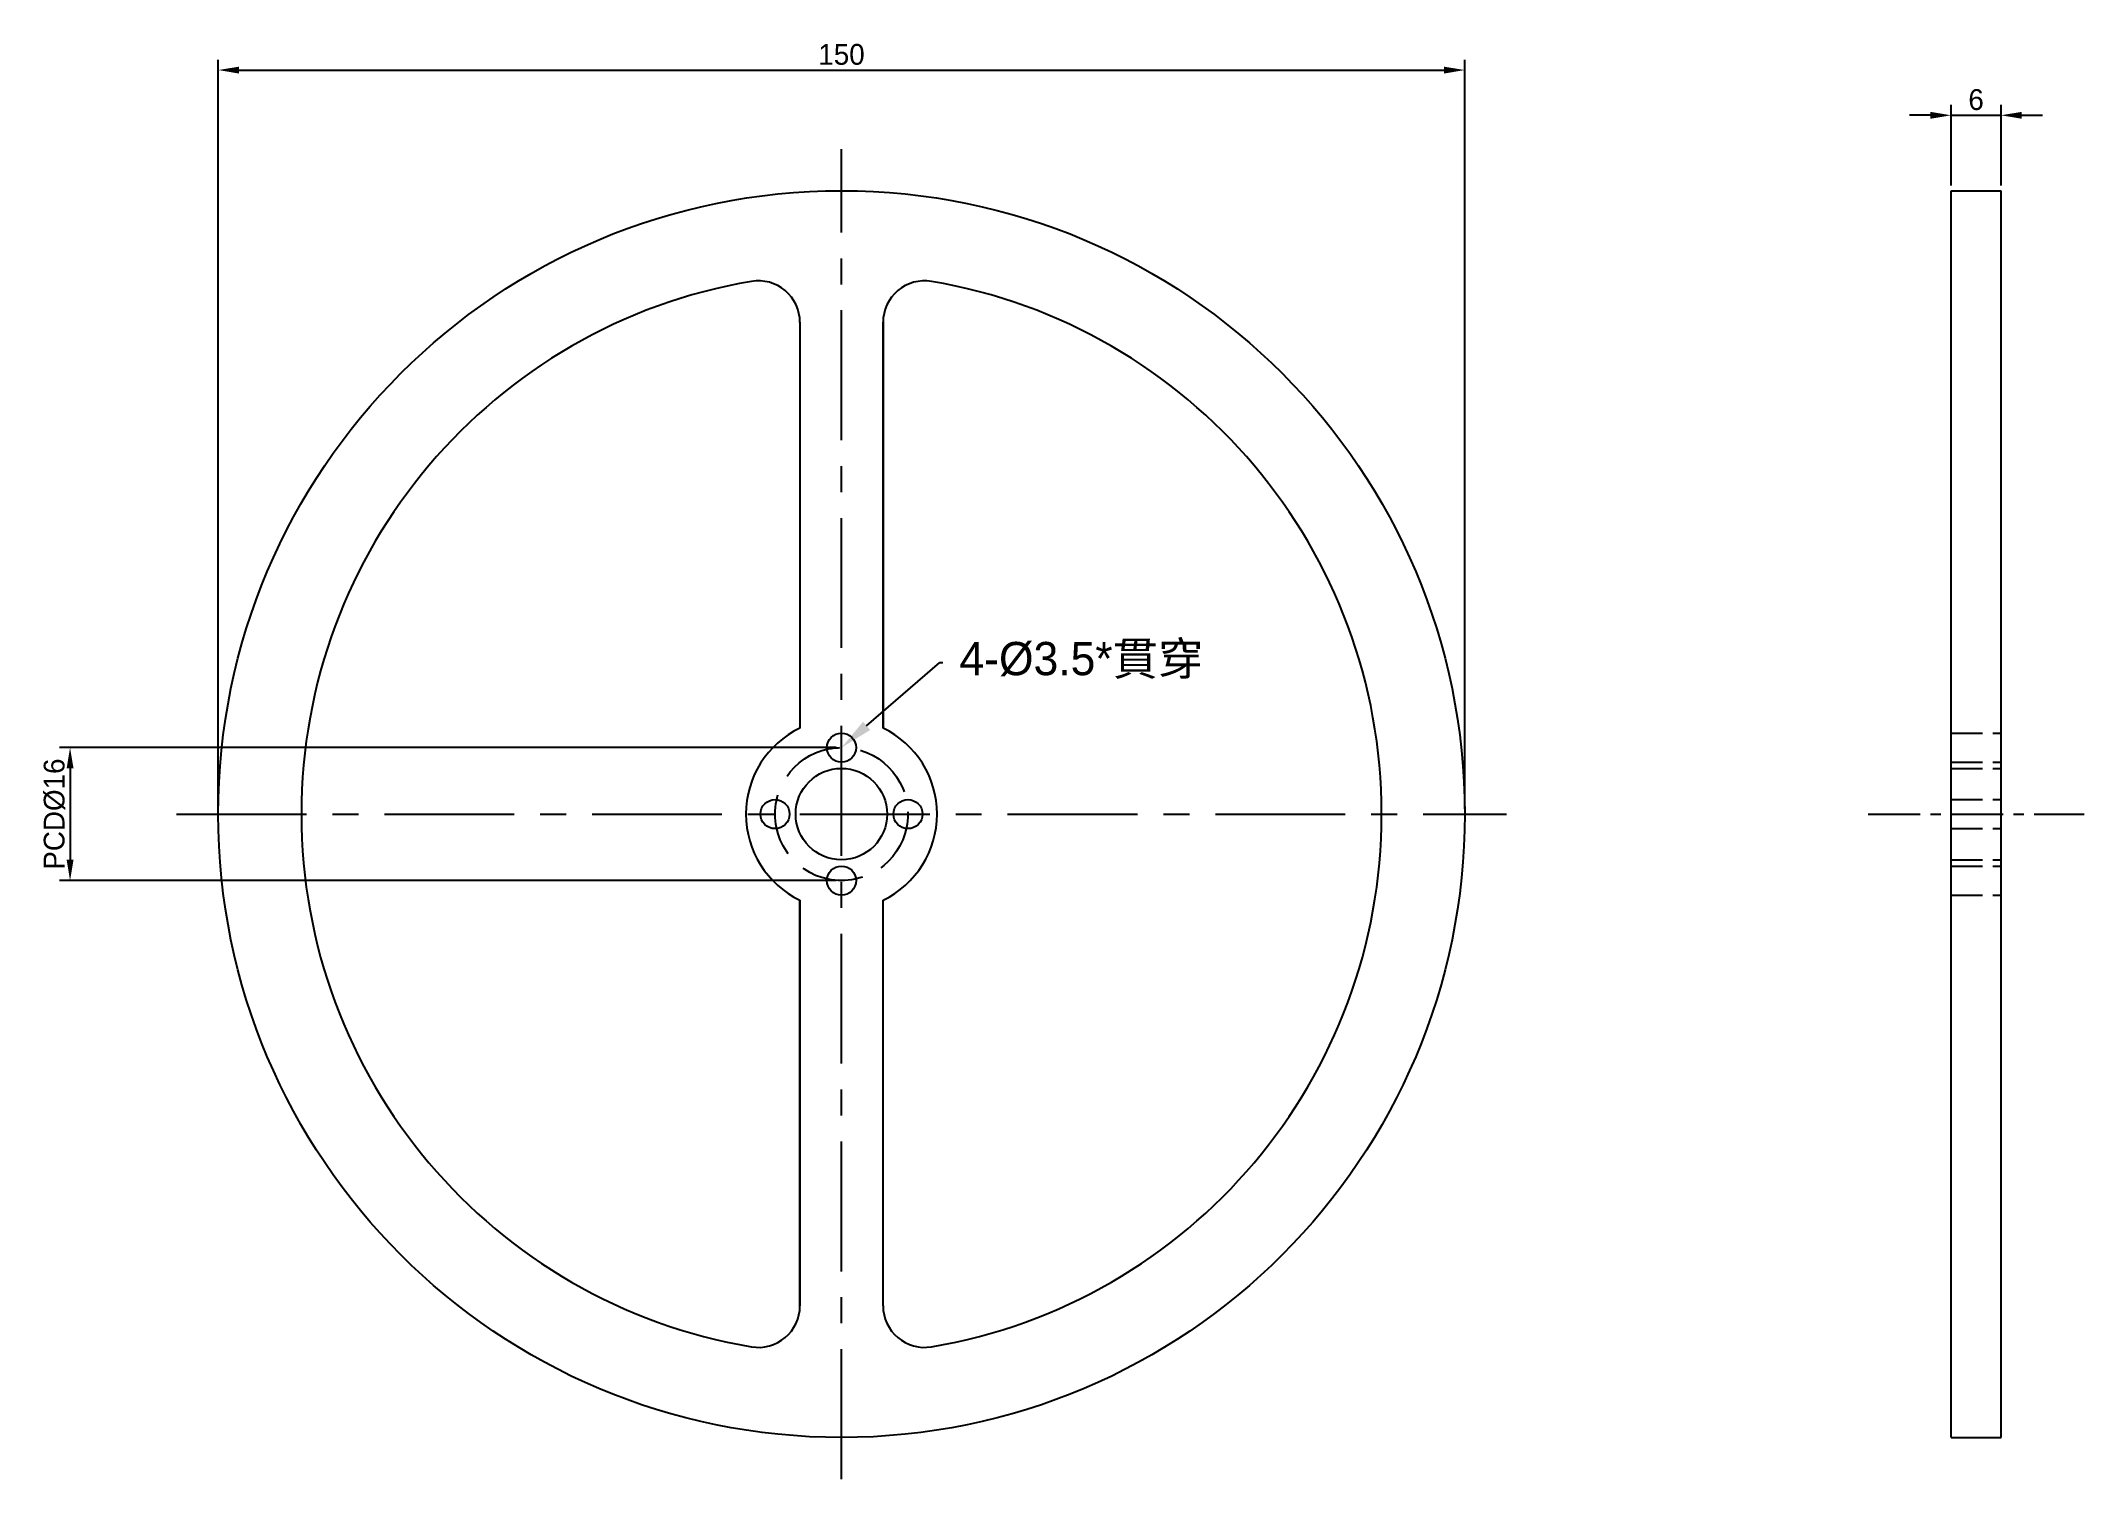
# Model space of a CAD drawing. Header units: millimetres. Extents: x 36 to 282, y 22 to 195.
import ezdxf
from ezdxf import colors
from ezdxf.entities.mleader import LeaderData, LeaderLine
from ezdxf.math import Vec2, Vec3

# ---------------------------------------------------------------- set-up
doc = ezdxf.new("R2010")
doc.units = ezdxf.units.MM
doc.header["$PDMODE"] = 2
doc.header["$PDSIZE"] = 0.1
for name, pattern in [('CENTER', [1, 0.625, -0.125, 0.125, -0.125]), ('Continuous2', [0]), ('DASHED', [0.5, 0.375, -0.125])]:
    doc.linetypes.add(name, pattern=pattern)
doc.dimstyles.new('ISO-25', dxfattribs={"dimtxt": 2.5, "dimasz": 2.5, "dimexe": 1.25, "dimexo": 0.625, "dimtad": 1, "dimtxsty": 'Standard', "dimcen": 2.5, "dimadec": 0, "dimazin": 0, "dimtfac": 1, "dimtmove": 0, "dimatfit": 3, "dimfxl": 1, "dimarcsym": 0})

# ---------------------------------------------------------------- blocks, each defined once
blk = doc.blocks.new('*D3')
at = {"color": 0, "lineweight": -2}
for p, q in [((57.47, 103.08), (57.47, 193.23)), ((59.97, 191.98), (204.97, 191.98)), ((207.47, 103.08), (207.47, 193.23))]:
    blk.add_line(p, q, dxfattribs=at)
at = {"color": 0}
for points in [[(59.97, 192.39), (59.97, 191.56), (57.47, 191.98)], [(204.97, 192.39), (204.97, 191.56), (207.47, 191.98)]]:
    blk.add_solid(points, dxfattribs=at)
at = {"layer": 'Defpoints', "color": 0}
for p in [(207.47, 191.98), (57.47, 102.46), (207.47, 102.46)]:
    blk.add_point(p, dxfattribs=at)
at = {"color": 0, "insert": (132.47, 193.85), "char_height": 2.5, "attachment_point": 5}
blk.add_mtext('150', dxfattribs=at)
blk = doc.blocks.new('*D4')
at = {"color": 0, "lineweight": -2}
for p, q in [((131.84, 110.46), (38.38, 110.46)), ((39.63, 107.96), (39.63, 96.96)), ((131.84, 94.46), (38.38, 94.46))]:
    blk.add_line(p, q, dxfattribs=at)
at = {"color": 0}
for points in [[(39.22, 107.96), (40.05, 107.96), (39.63, 110.46)], [(39.22, 96.96), (40.05, 96.96), (39.63, 94.46)]]:
    blk.add_solid(points, dxfattribs=at)
at = {"layer": 'Defpoints', "color": 0}
for p in [(132.47, 110.46), (39.63, 94.46), (132.47, 94.46)]:
    blk.add_point(p, dxfattribs=at)
at = {"color": 0, "insert": (37.76, 102.46), "char_height": 2.5, "attachment_point": 5, "rotation": 90}
blk.add_mtext('PCD%%C16', dxfattribs=at)
blk = doc.blocks.new('*D5')
at = {"color": 0, "lineweight": -2}
for p, q in [((266.01, 178.09), (266.01, 187.79)), ((272.01, 178.09), (272.01, 187.79)), ((263.51, 186.54), (261.01, 186.54)), ((266.01, 186.54), (272.01, 186.54)), ((274.51, 186.54), (277.01, 186.54))]:
    blk.add_line(p, q, dxfattribs=at)
at = {"color": 0}
for points in [[(263.51, 186.95), (263.51, 186.12), (266.01, 186.54)], [(274.51, 186.95), (274.51, 186.12), (272.01, 186.54)]]:
    blk.add_solid(points, dxfattribs=at)
at = {"layer": 'Defpoints', "color": 0}
for p in [(272.01, 186.54), (266.01, 177.47), (272.01, 177.47)]:
    blk.add_point(p, dxfattribs=at)
at = {"color": 0, "insert": (269.01, 188.41), "char_height": 2.5, "attachment_point": 5}
blk.add_mtext('6', dxfattribs=at)

msp = doc.modelspace()

# ---------------------------------------------------------------- linework, layer by layer
at = {"color": 0, "linetype": 'CENTER', "ltscale": 25}
for p, q in [((132.47, 22.449), (132.47, 182.469)), ((52.46, 102.459), (212.48, 102.459))]:
    msp.add_line(p, q, dxfattribs=at)
at = {"color": 0, "linetype": 'Continuous2', "lineweight": -3}
for p, q in [((266.014, 27.449), (266.014, 177.469)), ((266.014, 177.469), (272.014, 177.469)), ((272.014, 27.449), (272.014, 177.469)), ((127.47, 161.63, -0.01), (127.47, 112.805, -0.01)), ((137.47, 112.805, -0.01), (137.47, 161.63, -0.01)), ((137.47, 161.62), (137.47, 112.815)), ((127.47, 92.113, -0.01), (127.47, 43.288, -0.01)), ((127.47, 43.298), (127.47, 92.103)), ((137.47, 43.288, -0.01), (137.47, 92.113, -0.01)), ((266.014, 27.449), (272.014, 27.449))]:
    msp.add_line(p, q, dxfattribs=at)
at = {"color": 0, "linetype": 'DASHED', "ltscale": 10}
for p, q in [((266.014, 112.209), (272.014, 112.209)), ((266.014, 108.709), (272.014, 108.709)), ((266.014, 107.962), (272.014, 107.962)), ((266.014, 104.209), (272.014, 104.209)), ((266.014, 100.709), (272.014, 100.709)), ((266.014, 96.962), (272.014, 96.962)), ((266.014, 96.209), (272.014, 96.209)), ((266.014, 92.709), (272.014, 92.709))]:
    msp.add_line(p, q, dxfattribs=at)
at = {"color": 0, "linetype": 'CENTER', "ltscale": 10}
msp.add_line((256.014, 102.459), (282.014, 102.459), dxfattribs=at)
at = {"color": 0, "linetype": 'Continuous2', "lineweight": -3}
for centre, radius in [((132.47, 102.459), 75), ((132.47, 110.459), 1.75), ((132.47, 110.459), 1.75), ((132.459, 102.462), 5.5), ((124.47, 102.459), 1.75), ((124.47, 102.459), 1.75), ((140.47, 102.459), 1.75), ((140.47, 102.459), 1.75), ((132.47, 94.459), 1.75), ((132.47, 94.459), 1.75)]:
    msp.add_circle(centre, radius, dxfattribs=at)
at = {"color": 0, "linetype": 'DASHED', "ltscale": 20}
msp.add_circle((132.47, 102.459), 8, dxfattribs=at)
at = {"color": 0, "linetype": 'Continuous2', "lineweight": -3}
for centre, radius, start, end in [((132.47, 102.459), 65, 99.59407, 260.40593), ((122.47, 161.62), 5, 0.00038, 99.59369), ((142.47, 161.62), 5, 80.40631, 179.99962), ((132.47, 102.459), 65, 279.59407, 80.40593), ((132.47, 102.459), 11.5, 115.77146, 244.22854), ((132.47, 102.459), 11.5, 115.77153, 244.22847), ((132.47, 102.459), 11.5, 295.77146, 64.22854), ((132.47, 102.459), 11.5, 295.77153, 64.22847), ((122.47, 43.298), 5, 260.40631, 359.99962), ((142.47, 43.298), 5, 180.00038, 279.59369)]:
    msp.add_arc(centre, radius, start, end, dxfattribs=at)

# ---------------------------------------------------------------- dimensions: what is measured, and where the dimension line sits
at = {"color": 0}
for base, p1, p2, picture, middle in [((207.47, 191.976), (57.47, 102.459), (207.47, 102.459), '*D3', (132.47, 193.851)), ((272.014, 186.536), (266.014, 177.469), (272.014, 177.469), '*D5', (269.014, 188.411))]:
    dim = msp.add_linear_dim(base=base, p1=p1, p2=p2, dimstyle='ISO-25', dxfattribs=at)
    dim.commit()
    dim.dimension.update_dxf_attribs({"geometry": picture, "text_midpoint": middle})
dim = msp.add_linear_dim(base=(39.633, 94.459), p1=(132.47, 110.459), p2=(132.47, 94.459), angle=90, text='PCD%%C<>', dimstyle='ISO-25', dxfattribs=at)
dim.commit()
dim.dimension.update_dxf_attribs({"geometry": '*D4', "text_midpoint": (37.758, 102.459)})

# ---------------------------------------------------------------- leaders
ml = msp.add_multileader_mtext('Standard', dxfattribs=at)
ml.set_content('4-%%C3.5*{\\fPMingLiU|b0|i0|c136|p18;貫穿}')
ml.set_leader_properties()
ml.build(insert=Vec2(0, 0))
ml.multileader.update_dxf_attribs({"text_right_attachment_type": 6, "dogleg_length": 0.36})
ctx = ml.context
ctx.base_point, ctx.plane_origin = Vec3(144.665, 120.709), Vec3(132.47, 110.459)
ctx.right_attachment = 6
notes = []
notes.append((ctx, [(0, (1, 1, 0), (144.305, 120.709), (1, 0), 0.36, [(0, [(132.47, 110.459)], 0, [])])]))
ctx.mtext.insert, ctx.mtext.flow_direction = Vec3(146.665, 123.174), 5
for ctx, leaders in notes:
    for number, flags, end, landing, length, lines in leaders:
        leader = LeaderData()
        leader.index, (leader.has_last_leader_line, leader.has_dogleg_vector, leader.attachment_direction) = number, flags
        leader.last_leader_point, leader.dogleg_vector, leader.dogleg_length = Vec3(end), Vec3(landing), length
        for number, points, colour, breaks in lines:
            line = LeaderLine()
            line.index, line.vertices, line.color, line.breaks = number, Vec3.list(points), colors.encode_raw_color(colour), breaks
            leader.lines.append(line)
        ctx.leaders.append(leader)

doc.saveas('drawing.dxf')
